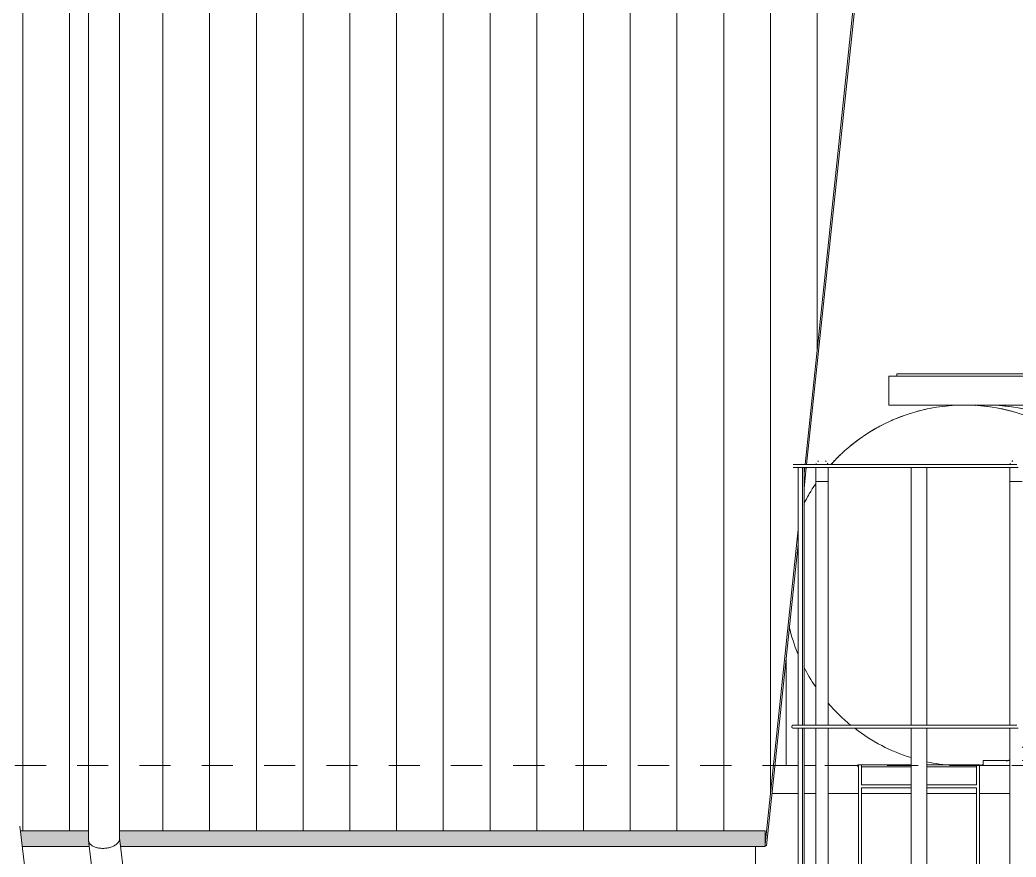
# Model space of a CAD drawing. Header units: metres. Extents: x -3 to 137, y -7 to 15.
# Drawn here: x 86.686 to 89.884, y 2.518 to 5.205 of the extents above; entities that cross this region are included whole.
import ezdxf

# ---------------------------------------------------------------- set-up
doc = ezdxf.new("R2010")
doc.units = ezdxf.units.M
doc.linetypes.add('Centre', pattern=[0.03175, 0.00635, -0.00475, 0.0159, -0.00475])
for name, color, linetype, lineweight in [('A-FLOR-LEVL', 7, 'Continuous', 9), ('A-GENM', 7, 'Continuous', 9), ('A-WALL', 7, 'Continuous', 9), ('A-WALL-PATT', 7, 'Continuous', 9), ('I-WALL', 7, 'Continuous', 9), ('M-EQPM', 7, 'Continuous', 9)]:
    doc.layers.add(name, color=color, linetype=linetype, lineweight=lineweight)

# ---------------------------------------------------------------- blocks, each defined once
blk = doc.blocks.new('M_Corniza Generica - Blanco-2490366-Elevation 5 - a')
at = {"layer": 'A-GENM', "color": 8, "true_color": 0x808080}
for p, q in [((13.4748, 8.1879), (13.0113, 3.7783)), ((13.0164, 3.7781), (13.4659, 8.0548)), ((13.0103, 3.7686), (13.0083, 3.7491)), ((13.0083, 3.7013), (13.0154, 3.7686)), ((12.9895, 3.5702), (12.8833, 2.5603)), ((12.8878, 2.5547), (12.9895, 3.5223)), ((12.8833, 2.5552), (12.8878, 2.5547))]:
    blk.add_line(p, q, dxfattribs=at)
blk = doc.blocks.new('Generic Models 1 - Generic Models 1-2589847-Elevation 5 - a')
at = {"layer": 'A-GENM', "color": 8, "true_color": 0x808080}
for p, q in [((12.9149, 2.8125), (12.9895, 2.8125)), ((13.0083, 2.8125), (13.0457, 2.8125)), ((13.0852, 2.8125), (13.1803, 2.8125)), ((13.5711, 2.8125), (13.6687, 2.8125)), ((12.9895, 2.7225), (12.9054, 2.7225)), ((13.0455, 2.7225), (13.0083, 2.7225)), ((13.1828, 2.7225), (13.0855, 2.7225)), ((13.3517, 2.7225), (13.1928, 2.7225)), ((13.5614, 2.7225), (13.4025, 2.7225)), ((13.6687, 2.7225), (13.5714, 2.7225))]:
    blk.add_line(p, q, dxfattribs=at)
blk = doc.blocks.new('M_Escalera Marinera Exterior - M_Escalera Marinera Exterior-2698241-Elevation 5 - a')
at = {"layer": 'A-GENM', "color": 8, "true_color": 0x808080}
for p, q in [((13.0455, 3.7786), (13.0164, 3.7786)), ((13.0455, 3.7784), (13.0455, 3.7786)), ((12.9895, 2.9419), (12.9895, 3.7686)), ((13.0035, 2.9418), (13.0035, 3.7686)), ((13.0083, 3.7686), (13.0083, 2.9417)), ((13.0154, 3.7686), (13.0455, 3.7686)), ((13.3517, 2.9419), (13.3517, 3.7686)), ((13.4025, 2.9419), (13.4025, 3.7686)), ((13.0455, 3.7236), (13.0455, 2.9416)), ((13.0855, 3.7236), (13.0455, 3.7236)), ((13.0455, 3.7236), (13.0655, 3.7236)), ((13.0655, 3.7236), (13.0855, 3.7236)), ((13.0855, 2.9419), (13.0855, 3.7236)), ((13.6687, 3.7236), (13.6687, 2.9415)), ((13.7087, 3.7236), (13.6687, 3.7236)), ((13.6687, 3.7236), (13.6887, 3.7236)), ((13.6887, 3.7236), (13.7087, 3.7236)), ((12.977, 2.9419), (12.9737, 2.9419)), ((13.0455, 2.9419), (13.0083, 2.9419)), ((13.0455, 2.9417), (13.0455, 2.9419)), ((12.9737, 2.9319), (12.9808, 2.9319)), ((12.9895, 2.0909), (12.9895, 2.9319)), ((13.0035, 2.0908), (13.0035, 2.9319)), ((13.0083, 2.9319), (13.0455, 2.9319)), ((13.0083, 2.9319), (13.0083, 2.0907)), ((13.0455, 2.932), (13.0455, 2.0906)), ((13.0855, 2.0908), (13.0855, 2.9321)), ((13.3517, 2.0909), (13.3517, 2.9319)), ((13.4025, 2.0909), (13.4025, 2.9319)), ((13.6687, 2.9319), (13.6687, 2.0905)), ((13.1803, 2.8142), (13.1828, 2.8142)), ((13.1803, 2.8079), (13.1803, 2.8142)), ((13.1928, 2.8142), (13.1828, 2.8142)), ((13.1828, 2.8142), (13.1828, 2.0906)), ((13.1928, 2.7508), (13.1928, 2.8142)), ((13.1928, 2.8142), (13.3517, 2.8142)), ((13.4025, 2.8142), (13.5614, 2.8142)), ((13.5714, 2.8142), (13.5614, 2.8142)), ((13.5614, 2.8142), (13.5614, 2.7508)), ((13.5714, 2.0907), (13.5714, 2.8142)), ((13.183, 2.8079), (13.1803, 2.8079)), ((13.3517, 2.8079), (13.1928, 2.8079)), ((13.5614, 2.8079), (13.4025, 2.8079)), ((13.3517, 2.7508), (13.1928, 2.7508)), ((13.5614, 2.7508), (13.4025, 2.7508)), ((13.1928, 2.4382), (13.1928, 2.7408)), ((13.1928, 2.7408), (13.3517, 2.7408)), ((13.4025, 2.7408), (13.5614, 2.7408)), ((13.5614, 2.7408), (13.5614, 2.4382))]:
    blk.add_line(p, q, dxfattribs=at)
at = {"layer": 'A-GENM', "color": 8, "true_color": 0x808080, "flags": 128}
for points in [[(13.6907, 3.7786), (13.6803, 3.7786), (13.6695, 3.7786), (13.6581, 3.7786), (13.6463, 3.7786), (13.6341, 3.7786), (13.6215, 3.7786), (13.6084, 3.7786), (13.595, 3.7786), (13.5813, 3.7786), (13.5672, 3.7786), (13.5528, 3.7786), (13.5382, 3.7786), (13.5232, 3.7786), (13.5081, 3.7786), (13.4927, 3.7786), (13.4772, 3.7786), (13.4615, 3.7786), (13.4456, 3.7786), (13.4297, 3.7786), (13.4137, 3.7786), (13.3976, 3.7786), (13.3814, 3.7786), (13.3653, 3.7786), (13.3492, 3.7786), (13.3331, 3.7786), (13.3171, 3.7786), (13.3012, 3.7786), (13.2854, 3.7786), (13.2698, 3.7786), (13.2543, 3.7786), (13.2391, 3.7786), (13.224, 3.7786), (13.2092, 3.7786), (13.1947, 3.7786), (13.1805, 3.7786), (13.1665, 3.7786), (13.1529, 3.7786), (13.1397, 3.7786), (13.1269, 3.7786), (13.1144, 3.7786), (13.1024, 3.7786), (13.0908, 3.7786), (13.0796, 3.7786), (13.069, 3.7786), (13.0588, 3.7786), (13.0492, 3.7786), (13.04, 3.7786), (13.0314, 3.7786), (13.0234, 3.7786), (13.0159, 3.7786), (13.009, 3.7786), (13.0027, 3.7786), (12.997, 3.7786), (12.9919, 3.7786), (12.9874, 3.7786), (12.9836, 3.7786), (12.9804, 3.7786), (12.9778, 3.7786), (12.9758, 3.7786), (12.9745, 3.7786), (12.9738, 3.7786), (12.9737, 3.7786)], [(13.046, 3.7783), (13.0462, 3.7791), (13.0465, 3.7799), (13.0467, 3.7806), (13.047, 3.7814), (13.0474, 3.7821)], [(13.0521, 3.7885), (13.0527, 3.789), (13.0533, 3.7895), (13.054, 3.79), (13.0547, 3.7904)], [(13.0768, 3.7901), (13.0774, 3.7896), (13.078, 3.7891), (13.0786, 3.7886)], [(13.0835, 3.7823), (13.0838, 3.7816), (13.0841, 3.7808), (13.0844, 3.7801), (13.0846, 3.7793), (13.0848, 3.7785)], [(13.6693, 3.7783), (13.6695, 3.7791), (13.6697, 3.7799), (13.67, 3.7806), (13.6703, 3.7814), (13.6706, 3.7821)], [(13.6754, 3.7885), (13.676, 3.789), (13.6766, 3.7895), (13.6772, 3.79), (13.6779, 3.7904)], [(12.9737, 3.7686), (12.974, 3.7686), (12.975, 3.7686), (12.9766, 3.7686), (12.9789, 3.7686), (12.9818, 3.7686), (12.9853, 3.7686), (12.9894, 3.7686), (12.9942, 3.7686), (12.9996, 3.7686), (13.0056, 3.7686), (13.0121, 3.7686), (13.0193, 3.7686), (13.027, 3.7686), (13.0353, 3.7686), (13.0442, 3.7686), (13.0535, 3.7686), (13.0634, 3.7686), (13.0738, 3.7686), (13.0847, 3.7686), (13.0961, 3.7686), (13.1079, 3.7686), (13.1201, 3.7686), (13.1327, 3.7686), (13.1457, 3.7686), (13.1591, 3.7686), (13.1729, 3.7686), (13.187, 3.7686), (13.2013, 3.7686), (13.216, 3.7686), (13.2309, 3.7686), (13.2461, 3.7686), (13.2614, 3.7686), (13.277, 3.7686), (13.2927, 3.7686), (13.3085, 3.7686), (13.3245, 3.7686), (13.3405, 3.7686), (13.3566, 3.7686), (13.3727, 3.7686), (13.3889, 3.7686), (13.405, 3.7686), (13.421, 3.7686), (13.437, 3.7686), (13.4529, 3.7686), (13.4687, 3.7686), (13.4844, 3.7686), (13.4998, 3.7686), (13.5151, 3.7686), (13.5301, 3.7686), (13.5449, 3.7686), (13.5595, 3.7686), (13.5737, 3.7686), (13.5876, 3.7686), (13.6012, 3.7686), (13.6145, 3.7686), (13.6273, 3.7686), (13.6398, 3.7686), (13.6518, 3.7686), (13.6634, 3.7686), (13.6745, 3.7686), (13.6852, 3.7686), (13.6953, 3.7686)], [(13.0455, 3.7688), (13.0455, 3.7679), (13.0455, 3.767), (13.0455, 3.7659), (13.0455, 3.7648), (13.0455, 3.7637), (13.0455, 3.7624), (13.0455, 3.7612), (13.0455, 3.7598), (13.0455, 3.7584), (13.0455, 3.7569), (13.0455, 3.7554), (13.0455, 3.7539), (13.0455, 3.7522), (13.0455, 3.7506), (13.0455, 3.7489), (13.0455, 3.7471), (13.0455, 3.7454), (13.0455, 3.7435), (13.0455, 3.7417), (13.0455, 3.7398), (13.0455, 3.7379), (13.0455, 3.736), (13.0455, 3.734), (13.0455, 3.7321), (13.0455, 3.7301), (13.0455, 3.7281), (13.0455, 3.7261), (13.0455, 3.7241), (13.0455, 3.7236)], [(13.0455, 3.7236), (13.0455, 3.7256), (13.0455, 3.7276), (13.0455, 3.7296), (13.0455, 3.7315), (13.0455, 3.7335), (13.0455, 3.7355), (13.0455, 3.7374), (13.0455, 3.7393), (13.0455, 3.7412), (13.0455, 3.743), (13.0455, 3.7449), (13.0455, 3.7467), (13.0455, 3.7484), (13.0455, 3.7501), (13.0455, 3.7518), (13.0455, 3.7534), (13.0455, 3.755), (13.0455, 3.7565), (13.0455, 3.758), (13.0455, 3.7594), (13.0455, 3.7608), (13.0455, 3.7621), (13.0455, 3.7633), (13.0455, 3.7645), (13.0455, 3.7656), (13.0455, 3.7667), (13.0455, 3.7677), (13.0455, 3.7686)], [(13.0855, 3.7688), (13.0855, 3.7679), (13.0855, 3.767), (13.0855, 3.7659), (13.0855, 3.7648), (13.0855, 3.7637), (13.0855, 3.7624), (13.0855, 3.7612), (13.0855, 3.7598), (13.0855, 3.7584), (13.0855, 3.7569), (13.0855, 3.7554), (13.0855, 3.7539), (13.0855, 3.7522), (13.0855, 3.7506), (13.0855, 3.7489), (13.0855, 3.7471), (13.0855, 3.7454), (13.0855, 3.7435), (13.0855, 3.7417), (13.0855, 3.7398), (13.0855, 3.7379), (13.0855, 3.736), (13.0855, 3.734), (13.0855, 3.7321), (13.0855, 3.7301), (13.0855, 3.7281), (13.0855, 3.7261), (13.0855, 3.7241)], [(13.0855, 3.7236), (13.0855, 3.7256), (13.0855, 3.7276), (13.0855, 3.7296), (13.0855, 3.7315), (13.0855, 3.7335), (13.0855, 3.7355), (13.0855, 3.7374), (13.0855, 3.7393), (13.0855, 3.7412), (13.0855, 3.743), (13.0855, 3.7449), (13.0855, 3.7467), (13.0855, 3.7484), (13.0855, 3.7501), (13.0855, 3.7518), (13.0855, 3.7534), (13.0855, 3.755), (13.0855, 3.7565), (13.0855, 3.758), (13.0855, 3.7594), (13.0855, 3.7608), (13.0855, 3.7621), (13.0855, 3.7633), (13.0855, 3.7645), (13.0855, 3.7656), (13.0855, 3.7667), (13.0855, 3.7677), (13.0855, 3.7686)], [(13.6687, 3.7688), (13.6687, 3.7679), (13.6687, 3.767), (13.6687, 3.7659), (13.6687, 3.7648), (13.6687, 3.7637), (13.6687, 3.7624), (13.6687, 3.7612), (13.6687, 3.7598), (13.6687, 3.7584), (13.6687, 3.7569), (13.6687, 3.7554), (13.6687, 3.7539), (13.6687, 3.7522), (13.6687, 3.7506), (13.6687, 3.7489), (13.6687, 3.7471), (13.6687, 3.7454), (13.6687, 3.7435), (13.6687, 3.7417), (13.6687, 3.7398), (13.6687, 3.7379), (13.6687, 3.736), (13.6687, 3.734), (13.6687, 3.7321), (13.6687, 3.7301), (13.6687, 3.7281), (13.6687, 3.7261), (13.6687, 3.7241), (13.6687, 3.7236)], [(13.6687, 3.7236), (13.6687, 3.7256), (13.6687, 3.7276), (13.6687, 3.7296), (13.6687, 3.7315), (13.6687, 3.7335), (13.6687, 3.7355), (13.6687, 3.7374), (13.6687, 3.7393), (13.6687, 3.7412), (13.6687, 3.743), (13.6687, 3.7449), (13.6687, 3.7467), (13.6687, 3.7484), (13.6687, 3.7501), (13.6687, 3.7518), (13.6687, 3.7534), (13.6687, 3.755), (13.6687, 3.7565), (13.6687, 3.758), (13.6687, 3.7594), (13.6687, 3.7608), (13.6687, 3.7621), (13.6687, 3.7633), (13.6687, 3.7645), (13.6687, 3.7656), (13.6687, 3.7667), (13.6687, 3.7677), (13.6687, 3.7686)], [(13.6907, 2.9419), (13.6803, 2.9419), (13.6695, 2.9419), (13.6581, 2.9419), (13.6463, 2.9419), (13.6341, 2.9419), (13.6215, 2.9419), (13.6084, 2.9419), (13.595, 2.9419), (13.5813, 2.9419), (13.5672, 2.9419), (13.5528, 2.9419), (13.5382, 2.9419), (13.5232, 2.9419), (13.5081, 2.9419), (13.4927, 2.9419), (13.4772, 2.9419), (13.4615, 2.9419), (13.4456, 2.9419), (13.4297, 2.9419), (13.4137, 2.9419), (13.3976, 2.9419), (13.3814, 2.9419), (13.3653, 2.9419), (13.3492, 2.9419), (13.3331, 2.9419), (13.3171, 2.9419), (13.3012, 2.9419), (13.2854, 2.9419), (13.2698, 2.9419), (13.2543, 2.9419), (13.2391, 2.9419), (13.224, 2.9419), (13.2092, 2.9419), (13.1947, 2.9419), (13.1805, 2.9419), (13.1665, 2.9419), (13.1529, 2.9419), (13.1397, 2.9419), (13.1269, 2.9419), (13.1144, 2.9419), (13.1024, 2.9419), (13.0908, 2.9419), (13.0796, 2.9419), (13.069, 2.9419), (13.0588, 2.9419), (13.0492, 2.9419), (13.04, 2.9419), (13.0314, 2.9419), (13.0234, 2.9419), (13.0159, 2.9419), (13.009, 2.9419), (13.0027, 2.9419), (12.997, 2.9419), (12.9919, 2.9419), (12.9874, 2.9419), (12.9836, 2.9419), (12.9804, 2.9419), (12.9778, 2.9419), (12.9758, 2.9419), (12.9745, 2.9419), (12.9738, 2.9419), (12.9737, 2.9419)], [(12.9737, 2.9319), (12.974, 2.9319), (12.975, 2.9319), (12.9766, 2.9319), (12.9789, 2.9319), (12.9818, 2.9319), (12.9853, 2.9319), (12.9894, 2.9319), (12.9942, 2.9319), (12.9996, 2.9319), (13.0056, 2.9319), (13.0121, 2.9319), (13.0193, 2.9319), (13.027, 2.9319), (13.0353, 2.9319), (13.0442, 2.9319), (13.0535, 2.9319), (13.0634, 2.9319), (13.0738, 2.9319), (13.0847, 2.9319), (13.0961, 2.9319), (13.1079, 2.9319), (13.1201, 2.9319), (13.1327, 2.9319), (13.1457, 2.9319), (13.1591, 2.9319), (13.1729, 2.9319), (13.187, 2.9319), (13.2013, 2.9319), (13.216, 2.9319), (13.2309, 2.9319), (13.2461, 2.9319), (13.2614, 2.9319), (13.277, 2.9319), (13.2927, 2.9319), (13.3085, 2.9319), (13.3245, 2.9319), (13.3405, 2.9319), (13.3566, 2.9319), (13.3727, 2.9319), (13.3889, 2.9319), (13.405, 2.9319), (13.421, 2.9319), (13.437, 2.9319), (13.4529, 2.9319), (13.4687, 2.9319), (13.4844, 2.9319), (13.4998, 2.9319), (13.5151, 2.9319), (13.5301, 2.9319), (13.5449, 2.9319), (13.5595, 2.9319), (13.5737, 2.9319), (13.5876, 2.9319), (13.6012, 2.9319), (13.6145, 2.9319), (13.6273, 2.9319), (13.6398, 2.9319), (13.6518, 2.9319), (13.6634, 2.9319), (13.6745, 2.9319), (13.6852, 2.9319), (13.6953, 2.9319)]]:
    blk.add_lwpolyline(points, dxfattribs=at)
at = {"layer": 'A-GENM', "color": 8, "true_color": 0x808080}
for points, knots in [([(12.975, 2.9417), (12.9749, 2.9418), (12.9747, 2.9418), (12.9744, 2.9419), (12.974, 2.9419), (12.9737, 2.9419), (12.9734, 2.9419), (12.9731, 2.9419), (12.9727, 2.9418), (12.9724, 2.9417), (12.9721, 2.9416), (12.9718, 2.9415), (12.9715, 2.9414), (12.9712, 2.9412), (12.9709, 2.9411), (12.9706, 2.9408), (12.9703, 2.9406), (12.9702, 2.9404)], [0.4166667, 0.4166667, 0.4166667, 0.4166667, 0.4375, 0.4583333, 0.4791667, 0.5, 0.5208333, 0.5416667, 0.5625, 0.5833333, 0.6041667, 0.625, 0.6458333, 0.6666667, 0.6875, 0.7083333, 0.75, 0.75, 0.75, 0.75]), ([(12.9694, 2.9394), (12.9693, 2.9392), (12.9691, 2.9388), (12.9688, 2.938), (12.9687, 2.9373), (12.9687, 2.9369)], [0.8333333, 0.8333333, 0.8333333, 0.8333333, 0.875, 0.9166667, 1, 1, 1, 1]), ([(12.9687, 2.9369), (12.9687, 2.9365), (12.9688, 2.9358), (12.9691, 2.935), (12.9694, 2.9344), (12.9697, 2.9339), (12.97, 2.9336), (12.9701, 2.9334), (12.9702, 2.9334)], [0, 0, 0, 0, 0.0833333, 0.125, 0.1666667, 0.2083333, 0.2291667, 0.25, 0.25, 0.25, 0.25])]:
    blk.add_open_spline(points, degree=3, knots=knots, dxfattribs=at)
blk.add_open_spline([(12.9712, 2.9326), (12.9713, 2.9325), (12.9715, 2.9324), (12.9718, 2.9323), (12.9721, 2.9322), (12.9724, 2.9321), (12.9727, 2.932), (12.9731, 2.9319), (12.9734, 2.9319), (12.9737, 2.9319), (12.974, 2.9319), (12.9744, 2.9319), (12.9747, 2.932), (12.9749, 2.932), (12.975, 2.9321)], degree=3, dxfattribs=at)
blk = doc.blocks.new('M_Tubería Escape - M_Tubería Escape-2724373-Elevation 5 - a')
at = {"layer": 'A-GENM', "color": 8, "true_color": 0x808080}
blk.add_line((10.5599, 2.0499), (10.4903, 2.618), dxfattribs=at)
blk = doc.blocks.new('M_Tubería Escape-2 - M_Tubería Escape-2-2727058-Elevation 5 - a')
at = {"layer": 'A-GENM', "color": 8, "true_color": 0x808080}
for p, q in [((10.7109, 8.0303), (10.7109, 2.5737)), ((10.8109, 2.5777), (10.8109, 8.0303)), ((10.711, 2.5716), (10.7806, 2.0035)), ((10.8803, 2.0116), (10.8107, 2.5798))]:
    blk.add_line(p, q, dxfattribs=at)
for points, knots in [([(10.711, 2.5757), (10.7108, 2.5744), (10.7108, 2.5718), (10.7116, 2.568), (10.7133, 2.5644), (10.7158, 2.5609), (10.7191, 2.5577), (10.7231, 2.5548), (10.7277, 2.5523), (10.7346, 2.5494), (10.7445, 2.5469), (10.7531, 2.5463), (10.7574, 2.5463)], [0.5, 0.5, 0.5, 0.5, 0.5416667, 0.5833333, 0.625, 0.6666667, 0.7083333, 0.75, 0.7916667, 0.8333333, 0.9166667, 1, 1, 1, 1]), ([(10.7574, 2.5463), (10.7618, 2.5463), (10.7706, 2.5469), (10.781, 2.5494), (10.7886, 2.5523), (10.7938, 2.5548), (10.7985, 2.5577), (10.8025, 2.5609), (10.8058, 2.5644), (10.8083, 2.568), (10.81, 2.5718), (10.8109, 2.5757), (10.8109, 2.5782), (10.8108, 2.5795)], [0, 0, 0, 0, 0.0833333, 0.1666667, 0.2083333, 0.25, 0.2916667, 0.3333333, 0.375, 0.4166667, 0.4583333, 0.5, 0.5416667, 0.5416667, 0.5416667, 0.5416667])]:
    blk.add_open_spline(points, degree=3, knots=knots, dxfattribs=at)
blk = doc.blocks.new('M_Estanque - M_Estanque-2786569-Elevation 5 - a')
at = {"layer": 'A-GENM', "color": 8, "true_color": 0x808080}
for p, q in [((13.7433, 4.0697), (13.8119, 4.0697)), ((13.8375, 4.0619), (13.769, 4.0619)), ((13.8119, 4.0619), (13.8119, 4.0697)), ((13.8375, 3.9694), (13.8375, 4.0619)), ((13.769, 3.9694), (13.8375, 3.9694))]:
    blk.add_line(p, q, dxfattribs=at)
for start, end in [(90, 93.4525), (90, 93.4525), (90, 93.3844), (81.9741, 90), (81.9741, 90), (46.8976, 90), (73.9481, 79.3043), (73.9481, 79.3043), (65.9217, 70.7477), (65.9217, 70.7477), (57.895, 62.4967), (57.895, 62.4967), (49.868, 54.3476), (49.868, 54.3476), (24.9679, 38.7985), (33.8125, 38.1668), (33.8125, 38.1668), (25.7839, 30.1038), (25.7839, 30.1038)]:
    blk.add_arc((13.5935, 3.3904), 0.579, start, end, dxfattribs=at)
blk = doc.blocks.new('M_Estanque - M_Estanque-V152-Elevation 5 - a')
at = {"layer": 'A-GENM', "color": 8, "true_color": 0x808080}
for p, q in [((13.28, 4.0619), (13.28, 3.9694)), ((13.7679, 4.0619), (13.28, 4.0619)), ((13.3056, 4.0697), (13.3056, 4.0619)), ((13.3056, 4.0697), (13.7423, 4.0697)), ((13.7423, 4.0619), (13.7423, 4.0697)), ((13.7679, 3.9694), (13.7679, 4.0619)), ((13.28, 3.9694), (13.7679, 3.9694)), ((12.951, 2.8125), (12.951, 3.1567)), ((14.0969, 2.8282), (14.0969, 2.8125))]:
    blk.add_line(p, q, dxfattribs=at)
for start, end in [(90, 137.8488), (90, 98.0259), (90, 98.0259), (81.9741, 90), (81.9741, 90), (46.9054, 90), (109.2523, 114.0783), (109.2523, 114.0783), (100.6957, 106.0519), (100.6957, 106.0519), (73.9481, 79.3043), (73.9481, 79.3043), (65.9217, 70.7477), (65.9217, 70.7477), (117.5033, 122.105), (117.5033, 122.105), (57.895, 62.4967), (57.895, 62.4967), (125.6524, 130.132), (125.6524, 130.132), (49.868, 54.3476), (49.868, 54.3476), (133.7553, 137.8696), (133.7553, 137.8696), (24.9679, 38.7841), (33.8125, 38.1668), (33.8125, 38.1668), (145.8561, 153.1848), (145.8076, 146.1875), (145.8076, 146.1875), (149.8962, 152.8982), (149.8962, 152.8982), (25.7839, 30.1038), (25.7839, 30.1038), (193.2318, 202.3276), (206.8152, 214.1439), (220.7547, 230.8974), (232.5445, 252.6679), (257.8567, 266.0452), (273.9548, 275.8504), (274.701, 275.8542), (283.2439, 284.5007), (283.3935, 284.0064)]:
    blk.add_arc((13.524, 3.3904), 0.579, start, end, dxfattribs=at)
blk = doc.blocks.new('Ventilacion01 - Standard-V153-Elevation 5 - a')
at = {"layer": 'M-EQPM'}
for p, q in [((13.8443, 3.6347), (13.8443, 3.4525)), ((13.8972, 3.6347), (13.8443, 3.6347)), ((13.8972, 3.4525), (13.8972, 3.6347)), ((13.9732, 3.6347), (13.8972, 3.6347)), ((13.9732, 3.4524), (13.9732, 3.6347)), ((14.0545, 3.6347), (13.9732, 3.6347)), ((14.0545, 3.4524), (14.0545, 3.6347)), ((14.3334, 3.6347), (14.0545, 3.6347)), ((14.2213, 3.6058), (14.2007, 3.6058)), ((14.3103, 3.4994), (14.2647, 3.4994)), ((13.8443, 3.4275), (13.8443, 3.1225)), ((13.8972, 3.1225), (13.8972, 3.4275)), ((13.9732, 3.2778), (13.9732, 3.4275)), ((14.0545, 3.2518), (14.0545, 3.4275)), ((14.2647, 3.3522), (14.3103, 3.3522)), ((14.0245, 3.2778), (13.9396, 3.2778)), ((14.2007, 3.2458), (14.2213, 3.2458)), ((14.2213, 3.2144), (14.2007, 3.2144)), ((13.9396, 3.1918), (14.0245, 3.1918)), ((13.9732, 3.1224), (13.9732, 3.1918)), ((14.0545, 3.1224), (14.0545, 3.1868)), ((13.8443, 3.0975), (13.8443, 2.9432)), ((13.8972, 2.9432), (13.8972, 3.0975)), ((13.9732, 2.905), (13.9732, 3.0975)), ((14.0545, 2.8282), (14.0545, 3.0975)), ((13.8443, 2.9432), (13.8043, 2.9218)), ((14.0386, 2.8605), (13.8972, 2.9432)), ((13.8972, 2.9432), (13.9079, 2.9432)), ((13.9079, 2.9432), (14.0494, 2.8605)), ((14.4101, 2.9031), (14.483, 2.8605)), ((14.4723, 2.8605), (14.4101, 2.8968)), ((13.7173, 2.8752), (13.7087, 2.8706)), ((14.0386, 2.8282), (14.0386, 2.8605)), ((14.0494, 2.8605), (14.0386, 2.8605)), ((14.0494, 2.8605), (14.0494, 2.8125)), ((14.2007, 2.8544), (14.2213, 2.8544)), ((14.4723, 2.8125), (14.4723, 2.8605)), ((14.483, 2.8605), (14.4723, 2.8605)), ((14.483, 2.8605), (14.483, 2.8282)), ((13.5829, 2.8282), (13.6687, 2.8282)), ((13.5829, 2.8282), (13.5829, 2.8125)), ((13.7087, 2.8282), (13.7167, 2.8282)), ((13.8043, 2.8282), (13.9258, 2.8282)), ((14.0386, 2.8282), (13.9258, 2.8282)), ((13.9258, 2.8282), (13.9258, 2.8125)), ((14.0545, 2.8282), (14.0494, 2.8282)), ((14.0997, 2.8282), (14.0545, 2.8282)), ((14.2638, 2.8282), (14.1726, 2.8282)), ((14.5958, 2.8282), (14.483, 2.8282)), ((14.5958, 2.8125), (14.5958, 2.8282))]:
    blk.add_line(p, q, dxfattribs=at)
for centre, major_axis, start_param, end_param in [((14.2213, 3.4258), (0, 0.18), 5.235988, 7.704652), ((14.2007, 3.4258), (0, 0.18), 0, 1.421428), ((14.2007, 3.4258), (0, 0.18), 0, 1.421428), ((14.2647, 3.4258), (0, 0.0736), 0, 1.200942), ((14.3103, 3.4258), (0, 0.0736), 5.860705, 7.484339), ((14.3195, 3.4258), (0, 0.0606), 5.998068, 7.400345), ((14.2007, 3.4258), (0, 0.18), 1.561316, 2.384354), ((14.2007, 3.4258), (0, 0.18), 1.561316, 1.570796), ((14.2007, 3.4258), (0, 0.18), 1.570796, 2.384354), ((14.2213, 3.4258), (0, 0.18), 1.561316, 1.570796), ((14.2213, 3.4258), (0, 0.18), 1.570796, 2.326562), ((14.2647, 3.4258), (0, 0.0736), 1.54728, 1.570796), ((14.2647, 3.4258), (0, 0.0736), 1.570796, 3.141593), ((14.3103, 3.4258), (0, 0.0736), 1.54728, 1.570796), ((14.3103, 3.4258), (0, 0.0736), 1.570796, 3.523419), ((14.3195, 3.4258), (0, 0.0606), 1.54199, 1.570796), ((14.3195, 3.4258), (0, 0.0606), 1.570796, 3.365992), ((14.2213, 3.4258), (0, 0.18), 2.739926, 4.159857), ((13.9396, 3.2348), (0, 0.043), 0, 1.570796), ((14.0245, 3.2348), (0, 0.043), 5.128481, 7.853982), ((13.9396, 3.2348), (0, 0.043), 1.570796, 3.141593), ((14.0245, 3.2348), (0, 0.043), 1.570796, 2.457204), ((14.2007, 3.4258), (0, 0.18), 2.912368, 3.141593), ((14.2007, 3.4258), (0, 0.18), 2.912368, 3.141593), ((14.2213, 3.0344), (0, 0.18), 5.924285, 6.678594), ((14.2007, 3.0344), (0, 0.18), 0, 0.222805), ((14.2007, 3.0344), (0, 0.18), 0, 0.222805), ((14.2007, 3.0344), (0, 0.18), 0.928495, 1.059499), ((14.2007, 3.0344), (0, 0.18), 0.928495, 1.059499), ((14.2007, 3.0344), (0, 0.18), 1.209588, 2.213098), ((14.2007, 3.0344), (0, 0.18), 1.209588, 1.570796), ((14.2213, 3.0344), (0, 0.18), 1.281894, 1.570796), ((14.2647, 3.0344), (0, 0.0736), 0.514297, 1.570796), ((14.3103, 3.0344), (0, 0.0736), 1.121428, 1.570796), ((14.2007, 3.0344), (0, 0.18), 1.570796, 2.213098), ((14.2213, 3.0344), (0, 0.18), 1.570796, 1.859698), ((14.2647, 3.0344), (0, 0.0736), 1.570796, 3.123456), ((14.3103, 3.0344), (0, 0.0736), 1.570796, 2.020164), ((14.2213, 3.0344), (0, 0.18), 2.745354, 3.484996), ((14.2007, 3.0344), (0, 0.18), 2.917967, 3.141593), ((14.2007, 3.0344), (0, 0.18), 2.917967, 3.141593)]:
    blk.add_ellipse(centre, major_axis=major_axis, ratio=0.707107, start_param=start_param, end_param=end_param, dxfattribs=at)

msp = doc.modelspace()

# ---------------------------------------------------------------- hatches: boundary and pattern name
at = {"layer": 'A-WALL-PATT', "true_color": 0x383a4e}
h = msp.add_hatch(dxfattribs=at)
h.set_pattern_fill('FP_4', color=159, style=0, pattern_type=2)
h.set_pattern_definition([(90, (76.19501, 0), (-0.15, 9e-18), [])])
h.paths.add_polyline_path([(89.0783, 2.5603), (89.1845, 3.5702), (89.1835, 3.7686), (89.1672, 3.7697), (89.1652, 3.77), (89.1672, 3.7736), (89.1652, 3.7766), (89.1699, 3.7783), (89.1791, 3.7786), (89.2064, 3.7784), (89.6698, 8.1879), (87.0263, 8.4332), (87.0059, 8.4097), (87.0059, 2.6028), (89.0783, 2.6028)])
h.paths.add_polyline_path([(75.5472, 2.6028), (86.5868, 2.6028), (86.5855, 2.6139), (86.5854, 8.4741), (73.8541, 9.6556), (75.4822, 2.6169), (75.4833, 2.9083), (75.4895, 2.9495), (75.4933, 2.9623), (75.5085, 2.9946), (75.5259, 3.0198), (75.557, 3.0492), (75.5929, 3.0703), (75.6283, 3.0821), (75.6474, 3.0852), (75.6595, 3.0867), (75.6763, 3.0867), (75.7158, 3.0811), (75.7528, 3.0672), (75.7813, 3.0499), (75.7946, 3.0386), (75.8205, 3.0094), (75.7683, 2.9724), (75.7428, 2.9976), (75.7248, 3.0087), (75.7079, 3.0159), (75.6665, 3.0218), (75.6406, 3.0181), (75.6197, 3.0111), (75.595, 2.9959), (75.5786, 2.9812), (75.5668, 2.9643), (75.5574, 2.947), (75.5508, 2.928), (75.5472, 2.8926), (75.5472, 2.6424)])
h.paths.add_polyline_path([(86.6868, 2.6028), (86.906, 2.6028), (86.9059, 8.4444), (86.6854, 8.4648), (86.6864, 2.6063)])
h.paths.add_polyline_path([(81.8819, 3.1375), (81.8649, 3.1375), (81.8649, 7.7936), (83.1726, 7.7936), (83.1726, 3.1375), (81.8847, 3.1375)])
h.paths.add_polyline_path([(81.0411, 3.1375), (79.1113, 3.1375), (79.1113, 7.7936), (81.052, 7.7936), (81.052, 3.1375), (81.0425, 3.1375)])
h.paths.add_polyline_path([(85.6147, 3.151), (84.3235, 3.151), (84.3235, 7.8072), (85.6312, 7.8072), (85.6312, 3.151), (85.6217, 3.151)])
h.paths.add_polyline_path([(81.8895, 3.156), (81.893, 3.1574), (81.8945, 3.161), (81.893, 3.1645), (81.8895, 3.166), (81.8859, 3.1645), (81.8845, 3.161), (81.8859, 3.1574), (81.8882, 3.1561)])
h.paths.add_polyline_path([(81.0274, 3.156), (81.031, 3.1574), (81.0324, 3.161), (81.031, 3.1645), (81.0274, 3.166), (81.0239, 3.1645), (81.0224, 3.161), (81.0239, 3.1574), (81.0261, 3.1561)])
h.paths.add_polyline_path([(79.7689, 3.156), (79.7725, 3.1574), (79.7739, 3.161), (79.7725, 3.1645), (79.7689, 3.166), (79.7654, 3.1645), (79.7639, 3.161), (79.7654, 3.1574), (79.7676, 3.1561)])
h.paths.add_polyline_path([(83.148, 3.156), (83.1515, 3.1574), (83.153, 3.161), (83.1515, 3.1645), (83.148, 3.166), (83.1445, 3.1645), (83.143, 3.161), (83.1445, 3.1574), (83.1467, 3.1561)])
h.paths.add_polyline_path([(85.6066, 3.1696), (85.6101, 3.171), (85.6116, 3.1746), (85.6101, 3.1781), (85.6066, 3.1796), (85.603, 3.1781), (85.6016, 3.1746), (85.603, 3.171), (85.6053, 3.1697)])
h.paths.add_polyline_path([(84.3481, 3.1696), (84.3516, 3.171), (84.3531, 3.1746), (84.3516, 3.1781), (84.3481, 3.1796), (84.3445, 3.1781), (84.3431, 3.1746), (84.3445, 3.171), (84.3468, 3.1697)])
h.paths.add_polyline_path([(82.9037, 3.3196), (82.9426, 3.3205), (82.9426, 4.8642), (82.9037, 4.8642), (82.9037, 3.3253)])
h.paths.add_polyline_path([(82.0949, 3.3196), (82.1337, 3.3196), (82.1337, 4.8642), (82.0949, 4.8642), (82.0949, 3.3215)])
h.paths.add_polyline_path([(85.3603, 3.3332), (85.4012, 3.3332), (85.4012, 4.8778), (85.3603, 4.8778), (85.3603, 3.3632)])
h.paths.add_polyline_path([(84.5903, 3.3332), (84.5903, 4.8778), (84.5535, 4.8778), (84.5535, 3.3332)])
h.paths.add_polyline_path([(89.2033, 3.7491), (89.2053, 3.7686), (89.2033, 3.7686), (89.2033, 3.7538)])
h.paths.add_polyline_path([(83.148, 4.8537), (83.1515, 4.8552), (83.153, 4.8587), (83.1515, 4.8622), (83.148, 4.8637), (83.1445, 4.8622), (83.143, 4.8587), (83.1445, 4.8552), (83.1467, 4.8539)])
h.paths.add_polyline_path([(81.8895, 4.8537), (81.893, 4.8552), (81.8945, 4.8587), (81.893, 4.8622), (81.8895, 4.8637), (81.8859, 4.8622), (81.8845, 4.8587), (81.8859, 4.8552), (81.8882, 4.8539)])
h.paths.add_polyline_path([(81.0274, 4.8537), (81.031, 4.8552), (81.0324, 4.8587), (81.031, 4.8622), (81.0274, 4.8637), (81.0239, 4.8622), (81.0224, 4.8587), (81.0239, 4.8552), (81.0261, 4.8539)])
h.paths.add_polyline_path([(85.6066, 4.8673), (85.6101, 4.8688), (85.6116, 4.8723), (85.6101, 4.8758), (85.6066, 4.8773), (85.603, 4.8758), (85.6016, 4.8723), (85.603, 4.8688), (85.6053, 4.8675)])
h.paths.add_polyline_path([(84.3481, 4.8673), (84.3516, 4.8688), (84.3531, 4.8723), (84.3516, 4.8758), (84.3481, 4.8773), (84.3445, 4.8758), (84.3431, 4.8723), (84.3445, 4.8688), (84.3468, 4.8675)])
h.paths.add_polyline_path([(75.6817, 5.9713), (75.2608, 5.9713), (75.2608, 8.4843), (75.3108, 8.4843), (75.3108, 8.6388), (77.3208, 8.6388), (77.3208, 8.4843), (77.3708, 8.4843), (77.3708, 5.9713), (75.6827, 5.9713)])
h.paths.add_polyline_path([(75.6852, 5.9898), (75.6887, 5.9913), (75.6902, 5.9948), (75.6887, 5.9983), (75.6852, 5.9998), (75.6817, 5.9983), (75.6802, 5.9948), (75.6817, 5.9913), (75.6839, 5.99)])
h.paths.add_polyline_path([(76.9437, 5.9898), (76.9472, 5.9913), (76.9487, 5.9948), (76.9472, 5.9983), (76.9437, 5.9998), (76.9402, 5.9983), (76.9387, 5.9948), (76.9402, 5.9913), (76.9424, 5.99)])
h.paths.add_polyline_path([(83.148, 5.9937), (83.1515, 5.9951), (83.153, 5.9987), (83.1515, 6.0022), (83.148, 6.0037), (83.1445, 6.0022), (83.143, 5.9987), (83.1445, 5.9951), (83.1467, 5.9938)])
h.paths.add_polyline_path([(81.0274, 5.9937), (81.031, 5.9951), (81.0324, 5.9987), (81.031, 6.0022), (81.0274, 6.0037), (81.0239, 6.0022), (81.0224, 5.9987), (81.0239, 5.9951), (81.0261, 5.9938)])
h.paths.add_polyline_path([(81.8895, 5.9937), (81.893, 5.9951), (81.8945, 5.9987), (81.893, 6.0022), (81.8895, 6.0037), (81.8859, 6.0022), (81.8845, 5.9987), (81.8859, 5.9951), (81.8882, 5.9938)])
h.paths.add_polyline_path([(82.0949, 6.0038), (82.1337, 6.0038), (82.1337, 7.606), (82.9037, 7.606), (82.9037, 6.0038), (82.9426, 6.0038), (82.9426, 7.6238), (82.0949, 7.6238), (82.0949, 6.046)])
h.paths.add_polyline_path([(85.6066, 6.0072), (85.6101, 6.0087), (85.6116, 6.0122), (85.6101, 6.0158), (85.6066, 6.0172), (85.603, 6.0158), (85.6016, 6.0122), (85.603, 6.0087), (85.6053, 6.0074)])
h.paths.add_polyline_path([(84.3481, 6.0072), (84.3516, 6.0087), (84.3531, 6.0122), (84.3516, 6.0158), (84.3481, 6.0172), (84.3445, 6.0158), (84.3431, 6.0122), (84.3445, 6.0087), (84.3468, 6.0074)])
h.paths.add_polyline_path([(85.3603, 6.0174), (85.4012, 6.0174), (85.4012, 7.6374), (84.5535, 7.6374), (84.5535, 6.0174), (84.5903, 6.0174), (84.5903, 7.606), (85.3603, 7.606), (85.3603, 6.046)])
h.paths.add_polyline_path([(76.8373, 6.1534), (77.1408, 6.1534), (77.1408, 6.1602), (76.3269, 6.1602), (76.3269, 6.1534), (76.3568, 6.1534)])
h.paths.add_polyline_path([(76.3015, 6.1534), (76.3015, 6.1602), (75.4908, 6.1602), (75.4908, 6.1534), (75.8764, 6.1534)])
h.paths.add_polyline_path([(80.0411, 7.606), (80.822, 7.606), (80.822, 7.6238), (79.3413, 7.6238), (79.3413, 7.606), (79.9601, 7.606)])
h.paths.add_polyline_path([(83.1226, 7.7385), (83.143, 7.7603), (83.1445, 7.7568), (83.148, 7.7553), (83.1515, 7.7568), (83.153, 7.7603), (83.1515, 7.7638), (83.148, 7.7653), (83.1445, 7.7638), (83.1305, 7.7477)])
h.paths.add_polyline_path([(81.9149, 7.7385), (81.8908, 7.7651), (81.887, 7.7646), (81.8847, 7.7616), (81.8852, 7.7578), (81.8882, 7.7555), (81.892, 7.756), (81.8943, 7.759), (81.8949, 7.7616), (81.9074, 7.7471)])
h.paths.add_polyline_path([(84.3735, 7.7521), (84.3494, 7.7787), (84.3456, 7.7782), (84.3432, 7.7752), (84.3437, 7.7714), (84.3468, 7.7691), (84.3506, 7.7696), (84.3529, 7.7726), (84.3534, 7.7752), (84.3655, 7.7613)])
h.paths.add_polyline_path([(85.5812, 7.7521), (85.6016, 7.7739), (85.603, 7.7703), (85.6066, 7.7689), (85.6101, 7.7703), (85.6116, 7.7739), (85.6101, 7.7774), (85.6066, 7.7789), (85.603, 7.7774), (85.5891, 7.7613)])
h.paths.add_polyline_path([(81.0274, 7.7553), (81.031, 7.7568), (81.0324, 7.7603), (81.031, 7.7638), (81.0274, 7.7653), (81.0239, 7.7638), (81.0226, 7.7616), (81.0231, 7.7578), (81.0261, 7.7555)])
h.paths.add_polyline_path([(73.7403, 9.6489), (73.7935, 9.6612), (73.7362, 9.6666)])
at = {"layer": 'A-WALL-PATT', "true_color": 0x474958}
h = msp.add_hatch(color=251, dxfattribs=at)
h.paths.add_polyline_path([(75.3768, 2.5528), (75.4822, 2.5528), (75.4822, 2.6028), (75.3768, 2.6028)])
h.paths.add_polyline_path([(89.0783, 2.5528), (89.0783, 2.6028), (87.0057, 2.6028), (87.0068, 2.5681), (87.009, 2.5528), (88.8482, 2.5528)])
h.paths.add_polyline_path([(75.5472, 2.5528), (86.5929, 2.5528), (86.5864, 2.6028), (75.5472, 2.6028)])
h.paths.add_polyline_path([(86.8197, 2.5528), (86.9087, 2.5528), (86.906, 2.5757), (86.9059, 2.6028), (86.6868, 2.6028), (86.693, 2.5528), (86.7269, 2.5528)])

# ---------------------------------------------------------------- linework, layer by layer
at = {"layer": 'A-FLOR-LEVL', "color": 253, "linetype": 'Centre', "true_color": 0xaaaaaa}
msp.add_line((64.6698, 2.8125), (99.8139, 2.8125), dxfattribs=at)
at = {"layer": 'A-WALL'}
for p, q in [((86.906, 2.6028), (86.6866, 2.6028)), ((89.0783, 2.6028), (87.0057, 2.6028)), ((89.0783, 2.6028), (89.0783, 2.5528)), ((86.693, 2.5528), (86.9088, 2.5528)), ((87.009, 2.5528), (89.0783, 2.5528))]:
    msp.add_line(p, q, dxfattribs=at)
at = {"layer": 'I-WALL'}
for p, q in [((89.2064, 3.7783), (89.6698, 8.1879)), ((89.2033, 3.7491), (89.2053, 3.7686)), ((89.0783, 2.5603), (89.1845, 3.5702)), ((89.1845, 2.7225), (89.1004, 2.7225)), ((89.2405, 2.7225), (89.2033, 2.7225)), ((89.3778, 2.7225), (89.2805, 2.7225)), ((89.5467, 2.7225), (89.3878, 2.7225)), ((89.7564, 2.7225), (89.5975, 2.7225)), ((89.8637, 2.7225), (89.7664, 2.7225)), ((89.0469, 2.5528), (89.0469, 0.6354))]:
    msp.add_line(p, q, dxfattribs=at)

# ---------------------------------------------------------------- block references
at = {"layer": 'A-GENM', "color": 8, "true_color": 0x808080}
for name in ['M_Tubería Escape - M_Tubería Escape-2724373-Elevation 5 - a', 'M_Tubería Escape-2 - M_Tubería Escape-2-2727058-Elevation 5 - a', 'M_Corniza Generica - Blanco-2490366-Elevation 5 - a', 'M_Estanque - M_Estanque-V152-Elevation 5 - a', 'M_Estanque - M_Estanque-2786569-Elevation 5 - a', 'M_Escalera Marinera Exterior - M_Escalera Marinera Exterior-2698241-Elevation 5 - a', 'Generic Models 1 - Generic Models 1-2589847-Elevation 5 - a']:
    msp.add_blockref(name, (76.195, 0), dxfattribs=at)
at = {"layer": 'M-EQPM'}
msp.add_blockref('Ventilacion01 - Standard-V153-Elevation 5 - a', (76.195, 0), dxfattribs=at)

doc.saveas('drawing.dxf')
